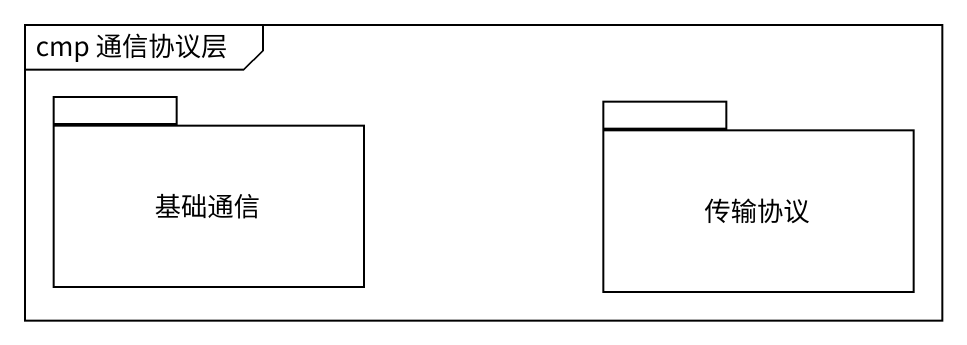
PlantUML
@startuml
mainframe cmp 通信协议层
package 基础通信 #FFFFFF {
}
package 传输协议 #FFFFFF {
}
@enduml
